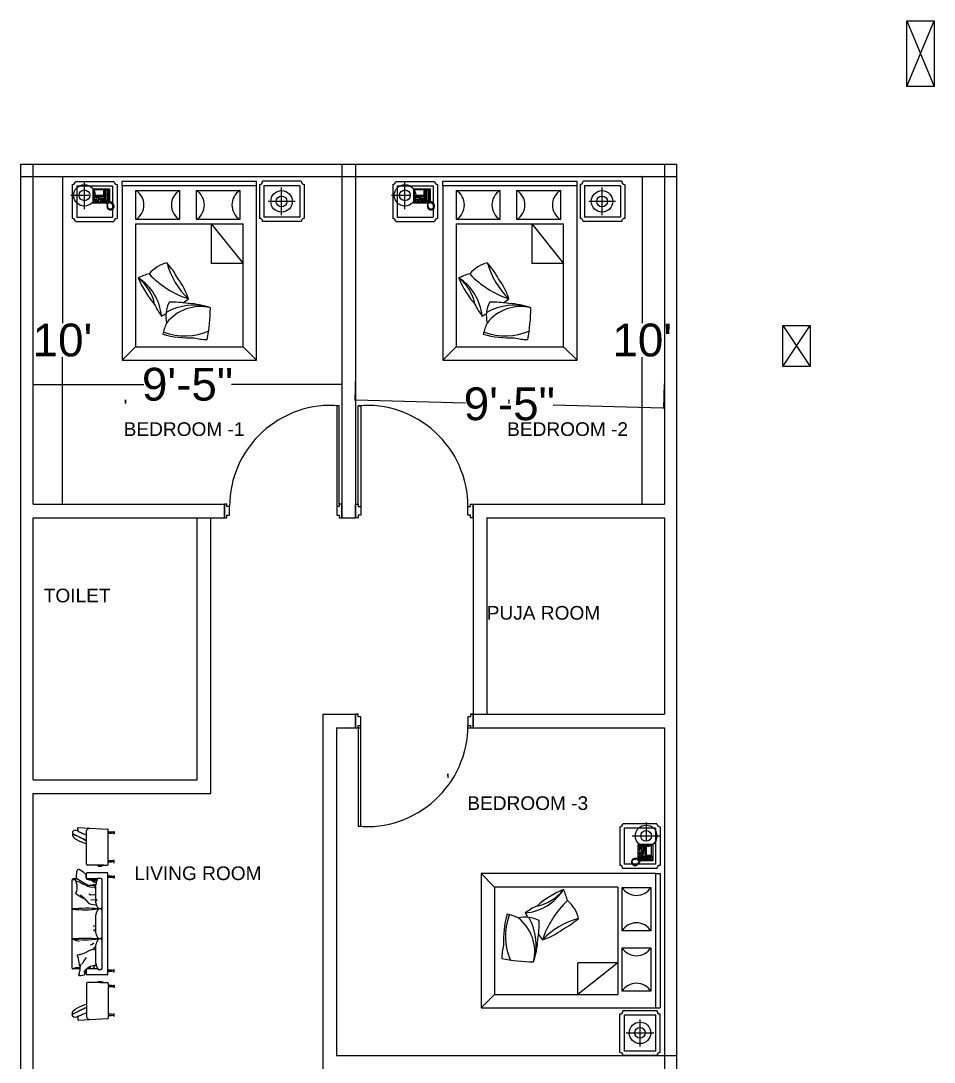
# Model space of a CAD drawing. Header units: inches. Extents: x -1 to 3117, y -477 to 446.
# Drawn here: x -0.6 to 333.7, y -21.1 to 360.3 of the extents above; entities that cross this region are included whole.
import ezdxf

# ---------------------------------------------------------------- set-up
doc = ezdxf.new("R2010")
doc.units = ezdxf.units.IN
doc.header["$MEASUREMENT"] = 0
doc.styles.get("Standard").update_dxf_attribs({"font": 'arial.ttf'})
doc.dimstyles.get("Standard").update_dxf_attribs({"dimtxt": 12, "dimasz": 0.18, "dimexe": 0.18, "dimexo": 0.0625, "dimgap": 0.09, "dimtad": 0, "dimtih": 1, "dimtoh": 1, "dimdec": 0, "dimzin": 0, "dimdsep": 46, "dimlunit": 3, "dimtxsty": 'Standard', "dimcen": 0.09, "dimadec": 0, "dimazin": 0, "dimtfac": 1, "dimtdec": 0, "dimtofl": 0, "dimtmove": 0, "dimatfit": 3, "dimfxl": 1, "dimtolj": 1, "dimtzin": 0, "dimarcsym": 0})

# ---------------------------------------------------------------- blocks, each defined once
blk = doc.blocks.new('A$C50B66110')
for p, q in [((0.05, 1.998), (0.48, 1.998)), ((0.151, 1.687), (0.151, 1.997)), ((0.572, 1.949), (0.572, 2)), ((0.572, 2), (2.072, 2)), ((2.072, 1.949), (2.072, 2)), ((2.57, 1.999), (2.14, 1.999)), ((0.015, 1.963), (0.015, 1.583)), ((0.065, 1.948), (0.065, 1.598)), ((0.065, 1.948), (0.465, 1.948)), ((0.465, 1.948), (0.465, 1.598)), ((0.515, 1.963), (0.515, 1.583)), ((2.072, 1.949), (0.572, 1.949)), ((0.572, 1.949), (0.572, 0)), ((2.072, 0), (2.072, 1.949)), ((2.105, 1.964), (2.105, 1.584)), ((2.155, 1.949), (2.155, 1.599)), ((2.555, 1.949), (2.155, 1.949)), ((2.351, 1.62), (2.351, 1.93)), ((2.555, 1.949), (2.555, 1.599)), ((2.605, 1.964), (2.605, 1.584)), ((0, 1.842), (0.2, 1.842)), ((2.502, 1.774), (2.202, 1.774)), ((0.05, 1.548), (0.48, 1.548)), ((0.065, 1.598), (0.465, 1.598)), ((2.57, 1.549), (2.14, 1.549)), ((2.555, 1.599), (2.155, 1.599)), ((0.572, 0), (2.072, 0))]:
    blk.add_line(p, q)
at = {"linetype": 'ByBlock'}
for p, q in [((0.248, 1.916), (0.246, 1.914)), ((0.246, 1.914), (0.246, 1.756)), ((0.248, 1.916), (0.429, 1.916)), ((0.253, 1.904), (0.253, 1.843)), ((0.367, 1.904), (0.253, 1.904)), ((0.367, 1.843), (0.367, 1.904)), ((0.377, 1.907), (0.382, 1.913)), ((0.377, 1.769), (0.377, 1.907)), ((0.382, 1.909), (0.381, 1.905)), ((0.381, 1.905), (0.381, 1.874)), ((0.381, 1.905), (0.391, 1.895)), ((0.381, 1.874), (0.383, 1.868)), ((0.382, 1.913), (0.416, 1.913)), ((0.386, 1.912), (0.382, 1.909)), ((0.383, 1.868), (0.386, 1.863)), ((0.392, 1.897), (0.386, 1.912)), ((0.386, 1.912), (0.414, 1.912)), ((0.386, 1.863), (0.388, 1.854)), ((0.391, 1.895), (0.392, 1.897)), ((0.391, 1.843), (0.391, 1.895)), ((0.408, 1.897), (0.392, 1.897)), ((0.408, 1.897), (0.414, 1.912)), ((0.409, 1.895), (0.408, 1.897)), ((0.42, 1.905), (0.409, 1.895)), ((0.409, 1.843), (0.409, 1.895)), ((0.414, 1.863), (0.413, 1.854)), ((0.414, 1.912), (0.418, 1.909)), ((0.417, 1.868), (0.414, 1.863)), ((0.416, 1.913), (0.422, 1.907)), ((0.42, 1.874), (0.417, 1.868)), ((0.418, 1.909), (0.42, 1.905)), ((0.42, 1.905), (0.42, 1.874)), ((0.422, 1.907), (0.422, 1.77)), ((0.429, 1.916), (0.431, 1.914)), ((0.431, 1.914), (0.431, 1.756)), ((0.246, 1.756), (0.248, 1.754)), ((0.4, 1.754), (0.248, 1.754)), ((0.253, 1.843), (0.367, 1.843)), ((0.32, 1.817), (0.253, 1.817)), ((0.253, 1.817), (0.253, 1.796)), ((0.253, 1.796), (0.32, 1.796)), ((0.265, 1.79), (0.254, 1.79)), ((0.254, 1.79), (0.254, 1.786)), ((0.254, 1.786), (0.265, 1.786)), ((0.254, 1.766), (0.254, 1.773)), ((0.254, 1.773), (0.265, 1.773)), ((0.265, 1.766), (0.254, 1.766)), ((0.257, 1.841), (0.257, 1.829)), ((0.367, 1.841), (0.257, 1.841)), ((0.257, 1.829), (0.367, 1.829)), ((0.268, 1.814), (0.264, 1.814)), ((0.264, 1.814), (0.264, 1.811)), ((0.264, 1.811), (0.268, 1.811)), ((0.264, 1.802), (0.264, 1.798)), ((0.268, 1.802), (0.264, 1.802)), ((0.264, 1.798), (0.268, 1.798)), ((0.265, 1.786), (0.265, 1.79)), ((0.265, 1.773), (0.265, 1.766)), ((0.266, 1.841), (0.266, 1.829)), ((0.268, 1.811), (0.268, 1.814)), ((0.268, 1.798), (0.268, 1.802)), ((0.281, 1.79), (0.27, 1.79)), ((0.27, 1.79), (0.27, 1.786)), ((0.27, 1.786), (0.281, 1.786)), ((0.27, 1.766), (0.27, 1.773)), ((0.27, 1.773), (0.281, 1.773)), ((0.281, 1.766), (0.27, 1.766)), ((0.276, 1.841), (0.276, 1.829)), ((0.281, 1.786), (0.281, 1.79)), ((0.281, 1.773), (0.281, 1.766)), ((0.285, 1.841), (0.285, 1.829)), ((0.285, 1.814), (0.285, 1.811)), ((0.288, 1.814), (0.285, 1.814)), ((0.285, 1.811), (0.288, 1.811)), ((0.285, 1.802), (0.285, 1.798)), ((0.288, 1.802), (0.285, 1.802)), ((0.285, 1.798), (0.288, 1.798)), ((0.297, 1.79), (0.286, 1.79)), ((0.286, 1.79), (0.286, 1.786)), ((0.286, 1.786), (0.297, 1.786)), ((0.286, 1.766), (0.286, 1.773)), ((0.286, 1.773), (0.297, 1.773)), ((0.297, 1.766), (0.286, 1.766)), ((0.288, 1.811), (0.288, 1.814)), ((0.288, 1.798), (0.288, 1.802)), ((0.294, 1.841), (0.294, 1.829)), ((0.297, 1.786), (0.297, 1.79)), ((0.297, 1.773), (0.297, 1.766)), ((0.302, 1.79), (0.302, 1.786)), ((0.313, 1.79), (0.302, 1.79)), ((0.302, 1.786), (0.313, 1.786)), ((0.302, 1.773), (0.313, 1.773)), ((0.302, 1.766), (0.302, 1.773)), ((0.313, 1.766), (0.302, 1.766)), ((0.303, 1.841), (0.303, 1.829)), ((0.305, 1.814), (0.305, 1.811)), ((0.309, 1.814), (0.305, 1.814)), ((0.305, 1.811), (0.309, 1.811)), ((0.305, 1.802), (0.305, 1.798)), ((0.309, 1.802), (0.305, 1.802)), ((0.305, 1.798), (0.309, 1.798)), ((0.309, 1.811), (0.309, 1.814)), ((0.309, 1.798), (0.309, 1.802)), ((0.312, 1.841), (0.312, 1.829)), ((0.313, 1.786), (0.313, 1.79)), ((0.313, 1.773), (0.313, 1.766)), ((0.32, 1.796), (0.32, 1.817)), ((0.33, 1.811), (0.34, 1.811)), ((0.33, 1.804), (0.33, 1.811)), ((0.34, 1.804), (0.33, 1.804)), ((0.33, 1.798), (0.34, 1.798)), ((0.33, 1.792), (0.33, 1.798)), ((0.34, 1.792), (0.33, 1.792)), ((0.33, 1.778), (0.33, 1.785)), ((0.33, 1.785), (0.34, 1.785)), ((0.34, 1.778), (0.33, 1.778)), ((0.33, 1.772), (0.34, 1.772)), ((0.33, 1.765), (0.33, 1.772)), ((0.34, 1.765), (0.33, 1.765)), ((0.34, 1.811), (0.34, 1.804)), ((0.34, 1.798), (0.34, 1.792)), ((0.34, 1.785), (0.34, 1.778)), ((0.34, 1.772), (0.34, 1.765)), ((0.344, 1.804), (0.344, 1.811)), ((0.344, 1.811), (0.353, 1.811)), ((0.353, 1.804), (0.344, 1.804)), ((0.344, 1.798), (0.353, 1.798)), ((0.344, 1.792), (0.344, 1.798)), ((0.353, 1.792), (0.344, 1.792)), ((0.344, 1.778), (0.344, 1.785)), ((0.344, 1.785), (0.353, 1.785)), ((0.353, 1.778), (0.344, 1.778)), ((0.344, 1.772), (0.353, 1.772)), ((0.344, 1.765), (0.344, 1.772)), ((0.353, 1.765), (0.344, 1.765)), ((0.353, 1.811), (0.353, 1.804)), ((0.353, 1.798), (0.353, 1.792)), ((0.353, 1.785), (0.353, 1.778)), ((0.353, 1.772), (0.353, 1.765)), ((0.358, 1.811), (0.367, 1.811)), ((0.358, 1.804), (0.358, 1.811)), ((0.367, 1.804), (0.358, 1.804)), ((0.358, 1.798), (0.367, 1.798)), ((0.358, 1.792), (0.358, 1.798)), ((0.367, 1.792), (0.358, 1.792)), ((0.358, 1.779), (0.358, 1.786)), ((0.358, 1.786), (0.367, 1.786)), ((0.367, 1.779), (0.358, 1.779)), ((0.358, 1.765), (0.358, 1.772)), ((0.358, 1.772), (0.367, 1.772)), ((0.367, 1.765), (0.358, 1.765)), ((0.367, 1.829), (0.367, 1.841)), ((0.367, 1.811), (0.367, 1.804)), ((0.367, 1.798), (0.367, 1.792)), ((0.367, 1.786), (0.367, 1.779)), ((0.367, 1.772), (0.367, 1.765)), ((0.383, 1.763), (0.377, 1.769)), ((0.381, 1.802), (0.383, 1.808)), ((0.381, 1.771), (0.381, 1.802)), ((0.381, 1.771), (0.391, 1.781)), ((0.382, 1.766), (0.381, 1.771)), ((0.386, 1.764), (0.382, 1.766)), ((0.383, 1.808), (0.386, 1.813)), ((0.399, 1.763), (0.383, 1.763)), ((0.386, 1.813), (0.388, 1.821)), ((0.392, 1.779), (0.386, 1.764)), ((0.386, 1.764), (0.399, 1.764)), ((0.388, 1.854), (0.388, 1.843)), ((0.388, 1.821), (0.388, 1.843)), ((0.391, 1.843), (0.391, 1.781)), ((0.391, 1.781), (0.392, 1.779)), ((0.408, 1.779), (0.392, 1.779)), ((0.402, 1.768), (0.399, 1.768)), ((0.399, 1.768), (0.399, 1.758)), ((0.399, 1.758), (0.402, 1.746)), ((0.403, 1.758), (0.402, 1.768)), ((0.402, 1.746), (0.405, 1.735)), ((0.403, 1.764), (0.414, 1.764)), ((0.416, 1.763), (0.403, 1.763)), ((0.405, 1.751), (0.403, 1.758)), ((0.429, 1.754), (0.404, 1.754)), ((0.407, 1.74), (0.405, 1.751)), ((0.409, 1.781), (0.408, 1.779)), ((0.408, 1.779), (0.414, 1.764)), ((0.409, 1.843), (0.409, 1.781)), ((0.42, 1.771), (0.409, 1.781)), ((0.413, 1.854), (0.413, 1.843)), ((0.413, 1.821), (0.413, 1.843)), ((0.414, 1.813), (0.413, 1.821)), ((0.417, 1.808), (0.414, 1.813)), ((0.414, 1.764), (0.418, 1.766)), ((0.422, 1.77), (0.416, 1.763)), ((0.42, 1.802), (0.417, 1.808)), ((0.418, 1.766), (0.42, 1.771)), ((0.42, 1.771), (0.42, 1.802)), ((0.431, 1.756), (0.429, 1.754)), ((0.438, 1.774), (0.431, 1.777)), ((0.431, 1.772), (0.436, 1.771)), ((0.436, 1.771), (0.441, 1.767)), ((0.441, 1.771), (0.438, 1.774)), ((0.443, 1.769), (0.441, 1.771)), ((0.441, 1.767), (0.442, 1.766)), ((0.444, 1.766), (0.442, 1.763)), ((0.442, 1.766), (0.444, 1.766)), ((0.442, 1.763), (0.451, 1.755)), ((0.448, 1.77), (0.443, 1.769)), ((0.45, 1.768), (0.448, 1.77)), ((0.448, 1.765), (0.45, 1.768)), ((0.451, 1.767), (0.448, 1.765)), ((0.454, 1.764), (0.451, 1.767)), ((0.451, 1.755), (0.466, 1.742)), ((0.452, 1.757), (0.454, 1.764)), ((0.458, 1.761), (0.452, 1.757)), ((0.463, 1.755), (0.458, 1.761)), ((0.462, 1.748), (0.463, 1.755)), ((0.467, 1.751), (0.462, 1.748)), ((0.471, 1.747), (0.467, 1.751)), ((0.47, 1.742), (0.471, 1.747)), ((0.403, 1.725), (0.402, 1.72)), ((0.402, 1.72), (0.409, 1.719)), ((0.409, 1.719), (0.402, 1.715)), ((0.402, 1.715), (0.403, 1.708)), ((0.405, 1.728), (0.403, 1.725)), ((0.403, 1.708), (0.41, 1.708)), ((0.405, 1.735), (0.404, 1.729)), ((0.404, 1.729), (0.405, 1.728)), ((0.41, 1.708), (0.404, 1.703)), ((0.404, 1.703), (0.407, 1.697)), ((0.408, 1.735), (0.407, 1.74)), ((0.407, 1.697), (0.414, 1.699)), ((0.408, 1.729), (0.408, 1.735)), ((0.412, 1.726), (0.408, 1.729)), ((0.414, 1.699), (0.41, 1.692)), ((0.41, 1.692), (0.414, 1.688)), ((0.411, 1.72), (0.412, 1.726)), ((0.412, 1.706), (0.411, 1.72)), ((0.421, 1.695), (0.412, 1.706)), ((0.414, 1.688), (0.419, 1.692)), ((0.419, 1.692), (0.418, 1.686)), ((0.418, 1.686), (0.423, 1.683)), ((0.433, 1.688), (0.421, 1.695)), ((0.423, 1.683), (0.428, 1.688)), ((0.428, 1.688), (0.428, 1.68)), ((0.428, 1.68), (0.432, 1.679)), ((0.432, 1.679), (0.435, 1.685)), ((0.447, 1.687), (0.433, 1.688)), ((0.435, 1.685), (0.438, 1.679)), ((0.438, 1.679), (0.442, 1.678)), ((0.442, 1.678), (0.444, 1.685)), ((0.444, 1.685), (0.446, 1.677)), ((0.446, 1.677), (0.451, 1.679)), ((0.461, 1.693), (0.447, 1.687)), ((0.451, 1.685), (0.456, 1.68)), ((0.451, 1.679), (0.451, 1.685)), ((0.456, 1.68), (0.46, 1.682)), ((0.459, 1.689), (0.464, 1.683)), ((0.46, 1.682), (0.459, 1.689)), ((0.471, 1.703), (0.461, 1.693)), ((0.464, 1.683), (0.468, 1.686)), ((0.465, 1.693), (0.472, 1.69)), ((0.468, 1.686), (0.465, 1.693)), ((0.466, 1.742), (0.474, 1.72)), ((0.477, 1.742), (0.47, 1.742)), ((0.474, 1.72), (0.471, 1.703)), ((0.475, 1.693), (0.471, 1.699)), ((0.471, 1.699), (0.478, 1.697)), ((0.472, 1.733), (0.479, 1.736)), ((0.479, 1.733), (0.472, 1.733)), ((0.472, 1.69), (0.475, 1.693)), ((0.474, 1.708), (0.481, 1.707)), ((0.48, 1.701), (0.474, 1.708)), ((0.476, 1.723), (0.481, 1.728)), ((0.482, 1.723), (0.476, 1.723)), ((0.476, 1.715), (0.484, 1.718)), ((0.482, 1.712), (0.476, 1.715)), ((0.479, 1.736), (0.477, 1.742)), ((0.478, 1.697), (0.48, 1.701)), ((0.481, 1.728), (0.479, 1.733)), ((0.481, 1.707), (0.482, 1.712)), ((0.484, 1.718), (0.482, 1.723)), ((0.722, 1.525), (1.922, 1.525)), ((0.722, 1.525), (0.722, 0.15)), ((1.922, 0.15), (1.922, 1.525)), ((0.722, 0.15), (1.922, 0.15))]:
    blk.add_line(p, q, dxfattribs=at)
at = {"linetype": 'Continuous'}
for p, q in [((0.726, 1.573), (0.726, 1.895)), ((0.726, 1.895), (1.211, 1.895)), ((1.211, 1.895), (1.211, 1.573)), ((1.401, 1.573), (1.401, 1.895)), ((1.401, 1.895), (1.886, 1.895)), ((1.886, 1.895), (1.886, 1.573)), ((1.211, 1.573), (0.726, 1.573)), ((1.886, 1.573), (1.401, 1.573)), ((1.567, 1.525), (1.567, 1.08)), ((1.567, 1.525), (1.922, 1.08)), ((1.922, 1.08), (1.567, 1.08)), ((0.572, 0), (0.722, 0.15)), ((2.072, 0), (1.922, 0.15))]:
    blk.add_line(p, q, dxfattribs=at)
for centre, radius in [((0.151, 1.842), 0.12), ((0.151, 1.842), 0.06), ((2.351, 1.774), 0.12), ((2.351, 1.774), 0.06)]:
    blk.add_circle(centre, radius)
for centre, radius, start, end in [((0.015, 1.998), 0.035, 270, 0), ((0.515, 1.998), 0.035, 180, 270), ((2.105, 1.999), 0.035, 270, 0), ((2.605, 1.999), 0.035, 180, 270), ((0.015, 1.548), 0.035, 0, 90), ((0.515, 1.548), 0.035, 90, 180), ((2.105, 1.549), 0.035, 0, 90), ((2.605, 1.549), 0.035, 90, 180), ((1.15, 0.737), 0.358, 102.4782, 140.4625), ((0.328, 0.437), 0.988, 28.4971, 41.0566), ((1.912, 1.316), 0.87, 195.336, 226.4193), ((1, 0.431), 0.548, 103.2034, 117.0362), ((1.656, 1.709), 1.08, 223.6306, 251.4288), ((0.448, 0.441), 0.566, 5.3391, 57.6895), ((1.823, 1.375), 1.165, 203.0642, 220.3209), ((0.455, 0.531), 0.488, 10.6986, 52.6864), ((0.565, 0.438), 0.787, 18.3527, 36.6851), ((1.598, 0.935), 0.734, 205.259, 216.9351), ((1.417, 0.49), 0.358, 154.0418, 192.0262), ((1.367, 0.007), 0.608, 71.81, 120.1351), ((1.443, 0.122), 0.477, 76.1849, 142.0017), ((1.14, -0.34), 0.988, 80.0607, 92.6202), ((-0.018, 2.435), 2.198, 305.2966, 307.2418), ((1.287, -0.154), 0.787, 69.9163, 88.2487), ((-0.64, 0.631), 2.198, 349.4884, 358.8054), ((-0.018, 2.435), 2.198, 297.9248, 299.3793), ((1.563, 0.182), 0.548, 154.767, 168.5998), ((1.334, 1.414), 1.165, 254.6278, 271.8845), ((1.268, 0.961), 0.689, 250.2936, 293.6414), ((1.54, 0.964), 0.734, 256.8226, 268.4988)]:
    blk.add_arc(centre, radius, start, end)
for centre, start, end in [((0.624, 1.734), 302.1202, 57.8798), ((1.313, 1.734), 122.1202, 237.8798), ((1.299, 1.734), 302.1202, 57.8798), ((1.988, 1.734), 122.1202, 237.8798)]:
    blk.add_arc(centre, 0.191, start, end, dxfattribs=at)
blk = doc.blocks.new('A$C14083FE6')
for p, q in [((60, 831), (83, 862)), ((83, 862), (158, 863)), ((119, 864), (119, 865)), ((119, 865), (120, 865)), ((119, 863), (119, 864)), ((120, 863), (120, 865)), ((120, 865), (120, 865)), ((120, 865), (121, 864)), ((120, 863), (134, 843)), ((120, 863), (176, 754)), ((121, 864), (122, 863)), ((158, 863), (192, 848)), ((1074, 865), (2894, 865)), ((1677, 868), (1650, 808)), ((3810, 863), (3776, 848)), ((3848, 863), (3792, 754)), ((3885, 862), (3810, 863)), ((3848, 863), (3834, 843)), ((3847, 864), (3846, 863)), ((3848, 865), (3847, 864)), ((3848, 865), (3848, 865)), ((3849, 865), (3848, 865)), ((3848, 863), (3848, 865)), ((3849, 864), (3849, 865)), ((3849, 863), (3849, 864)), ((3908, 831), (3885, 862)), ((0, 743), (30, 139)), ((48, 753), (10, 753)), ((48, 753), (75, 737)), ((56, 800), (60, 831)), ((75, 753), (56, 800)), ((75, 753), (110, 675)), ((75, 737), (85, 728)), ((85, 728), (102, 691)), ((110, 675), (122, 657)), ((116, 666), (130, 628)), ((134, 843), (145, 818)), ((145, 818), (173, 765)), ((173, 765), (196, 720)), ((176, 754), (246, 610)), ((192, 848), (229, 805)), ((196, 720), (232, 642)), ((229, 805), (277, 714)), ((277, 714), (316, 620)), ((913, 683), (915, 718)), ((930, 628), (913, 683)), ((915, 718), (932, 732)), ((932, 732), (974, 714)), ((974, 714), (1035, 703)), ((1035, 703), (1090, 701)), ((1054, 703), (1054, 845)), ((1062, 849), (1083, 795)), ((1083, 795), (1091, 713)), ((1090, 701), (1106, 709)), ((1106, 709), (1267, 738)), ((1108, 697), (1161, 684)), ((1223, 629), (1152, 659)), ((1267, 738), (1322, 760)), ((1322, 760), (1348, 756)), ((1348, 756), (1356, 732)), ((1356, 732), (1356, 705)), ((1356, 705), (1383, 622)), ((1650, 808), (1626, 723)), ((2506, 612), (2532, 646)), ((2518, 658), (2515, 629)), ((2590, 765), (2518, 658)), ((2532, 646), (2579, 698)), ((2619, 799), (2590, 765)), ((2651, 776), (2619, 799)), ((2717, 773), (2651, 776)), ((2786, 773), (2717, 773)), ((2876, 799), (2786, 773)), ((2813, 654), (2796, 615)), ((2834, 698), (2813, 654)), ((2854, 721), (2834, 698)), ((2919, 773), (2835, 632)), ((2858, 751), (2854, 721)), ((2873, 787), (2858, 751)), ((2908, 799), (2876, 799)), ((2900, 857), (2890, 799)), ((2925, 770), (2908, 799)), ((2914, 788), (2914, 845)), ((2983, 785), (2919, 785)), ((3014, 779), (2983, 785)), ((3058, 782), (3014, 779)), ((3040, 629), (3090, 701)), ((3090, 767), (3058, 782)), ((3107, 739), (3090, 767)), ((3090, 701), (3110, 727)), ((3110, 727), (3107, 739)), ((3691, 714), (3652, 620)), ((3739, 805), (3691, 714)), ((3792, 754), (3722, 610)), ((3772, 720), (3736, 642)), ((3776, 848), (3739, 805)), ((3796, 765), (3772, 720)), ((3823, 818), (3796, 765)), ((3834, 843), (3823, 818)), ((3852, 666), (3838, 628)), ((3858, 675), (3847, 657)), ((3893, 753), (3858, 675)), ((3884, 728), (3866, 691)), ((3893, 737), (3884, 728)), ((3893, 753), (3913, 800)), ((3920, 753), (3893, 737)), ((3913, 800), (3908, 831)), ((3920, 753), (3958, 753)), ((3968, 743), (3939, 139)), ((673, 571), (60, 571)), ((130, 628), (151, 571)), ((232, 642), (255, 600)), ((246, 610), (259, 573)), ((255, 600), (269, 572)), ((316, 620), (331, 571)), ((753, 571), (673, 571)), ((773, 214), (773, 551)), ((994, 574), (930, 628)), ((934, 142), (934, 564)), ((944, 574), (1044, 574)), ((989, 606), (970, 622)), ((1007, 610), (989, 630)), ((1011, 600), (989, 606)), ((1033, 598), (1007, 610)), ((1033, 592), (1011, 600)), ((1052, 575), (1033, 598)), ((1054, 337), (1054, 564)), ((1054, 408), (1054, 523)), ((1056, 496), (1072, 436)), ((1058, 565), (1072, 531)), ((1072, 531), (1074, 508)), ((1072, 436), (1090, 413)), ((1074, 560), (1108, 506)), ((1102, 514), (1081, 499)), ((1108, 506), (1125, 434)), ((1125, 434), (1129, 409)), ((1288, 579), (1223, 629)), ((1383, 622), (1409, 567)), ((1409, 567), (1441, 504)), ((1441, 504), (1482, 380)), ((1556, 459), (1547, 495)), ((1583, 420), (1556, 459)), ((2388, 473), (2378, 386)), ((2405, 525), (2388, 473)), ((2457, 571), (2405, 525)), ((2492, 597), (2457, 571)), ((2482, 394), (2475, 485)), ((2515, 629), (2492, 597)), ((2576, 489), (2600, 528)), ((2585, 406), (2576, 489)), ((2745, 504), (2740, 413)), ((2763, 545), (2745, 504)), ((2780, 580), (2763, 545)), ((2784, 528), (2773, 409)), ((2796, 615), (2780, 580)), ((2789, 554), (2781, 491)), ((2781, 491), (2807, 382)), ((2835, 632), (2789, 554)), ((2850, 436), (2846, 382)), ((2882, 470), (2850, 436)), ((2906, 480), (2862, 399)), ((2908, 489), (2863, 408)), ((2910, 476), (2865, 395)), ((2910, 518), (2871, 437)), ((2914, 479), (2873, 398)), ((2916, 468), (2874, 391)), ((2893, 511), (2882, 470)), ((2914, 444), (2883, 386)), ((2908, 454), (2885, 394)), ((2912, 437), (2892, 382)), ((2908, 571), (2893, 511)), ((2914, 346), (2914, 564)), ((2924, 574), (3024, 574)), ((2925, 577), (2994, 583)), ((2994, 583), (3040, 629)), ((3034, 142), (3034, 564)), ((3195, 214), (3195, 551)), ((3215, 571), (3295, 571)), ((3295, 571), (3908, 571)), ((3652, 620), (3637, 571)), ((3713, 600), (3700, 572)), ((3722, 610), (3709, 573)), ((3736, 642), (3713, 600)), ((3838, 628), (3818, 571)), ((783, 333), (773, 333)), ((773, 289), (773, 139)), ((783, 249), (773, 249)), ((793, 323), (793, 259)), ((1046, 336), (1046, 272)), ((1054, 262), (1054, 264)), ((1064, 252), (2904, 252)), ((1090, 413), (1151, 383)), ((1176, 380), (1552, 380)), ((1466, 381), (1445, 426)), ((1519, 378), (1489, 426)), ((1674, 282), (1674, 326)), ((1796, 380), (2172, 380)), ((1829, 378), (1859, 426)), ((1923, 381), (1944, 426)), ((2294, 282), (2297, 327)), ((2378, 386), (2372, 369)), ((2416, 380), (2792, 380)), ((2448, 380), (2452, 390)), ((2452, 390), (2480, 355)), ((2484, 375), (2482, 394)), ((2486, 365), (2484, 375)), ((2583, 371), (2585, 406)), ((2719, 392), (2712, 380)), ((2740, 413), (2719, 392)), ((2773, 409), (2755, 380)), ((2861, 398), (2848, 382)), ((2914, 419), (2893, 380)), ((2908, 404), (2896, 382)), ((2914, 400), (2900, 375)), ((2914, 387), (2906, 371)), ((2914, 262), (2914, 267)), ((2924, 340), (2924, 278)), ((3175, 323), (3175, 259)), ((3185, 333), (3195, 333)), ((3185, 249), (3195, 249)), ((3195, 289), (3195, 139)), ((763, 129), (40, 129)), ((131, 8), (80, 8)), ((80, 8), (80, 0)), ((80, 0), (131, 0)), ((90, 56), (90, 129)), ((95, 14), (90, 56)), ((115, 14), (120, 56)), ((120, 56), (120, 129)), ((131, 0), (131, 8)), ((672, 0), (672, 8)), ((672, 8), (723, 8)), ((723, 0), (672, 0)), ((683, 56), (683, 129)), ((688, 14), (683, 56)), ((708, 14), (713, 56)), ((713, 56), (713, 129)), ((723, 8), (723, 0)), ((944, 132), (3024, 132)), ((1042, 8), (991, 8)), ((991, 8), (991, 0)), ((1001, 56), (1001, 129)), ((1006, 14), (1001, 56)), ((1026, 14), (1031, 56)), ((1031, 56), (1031, 129)), ((1042, 0), (1042, 8)), ((2926, 0), (2926, 8)), ((2926, 8), (2977, 8)), ((2937, 56), (2937, 129)), ((2942, 14), (2937, 56)), ((2962, 14), (2967, 56)), ((2967, 56), (2967, 129)), ((2977, 8), (2977, 0)), ((3205, 129), (3929, 129)), ((3245, 8), (3245, 0)), ((3297, 8), (3245, 8)), ((3245, 0), (3297, 0)), ((3256, 56), (3256, 129)), ((3261, 14), (3256, 56)), ((3281, 14), (3286, 56)), ((3286, 56), (3286, 129)), ((3297, 0), (3297, 8)), ((3838, 8), (3889, 8)), ((3838, 0), (3838, 8)), ((3889, 0), (3838, 0)), ((3848, 56), (3848, 129)), ((3853, 14), (3848, 56)), ((3873, 14), (3878, 56)), ((3878, 56), (3878, 129)), ((3889, 8), (3889, 0)), ((991, 0), (1042, 0)), ((2977, 0), (2926, 0))]:
    blk.add_line(p, q)
for centre, radius, start, end in [((1074, 845), 20, 90, 180), ((3636, 597), 1980, 172.2175, 187.7825), ((-1275, 597), 2961, 354.8049, 5.1951), ((4250, 605), 1976, 172.5307, 188.111), ((-650, 577), 2955, 355.1206, 5.5211), ((2894, 845), 20, 0, 90), ((10, 743), 10, 90, 180), ((3958, 743), 10, 0, 90), ((99, 498), 82.7, 117.693, 161.489), ((753, 551), 20, 0, 90), ((944, 564), 10, 90, 180), ((1044, 564), 10, 0, 90), ((2924, 564), 10, 90, 180), ((3024, 564), 10, 0, 90), ((3215, 551), 20, 90, 180), ((3870, 498), 82.7, 18.511, 62.307), ((783, 323), 10, 0, 90), ((783, 259), 10, 270, 0), ((1201, 96), 285, 95.1142, 122.8427), ((1087, 301), 50.1, 215.4757, 275.7474), ((1064, 262), 10, 180, 270), ((1506, 113), 271, 51.6758, 80.1347), ((1630, 298), 46.7, 276.9276, 339.3985), ((1842, 113), 271, 99.8653, 128.3242), ((1718, 298), 46.7, 200.6015, 263.0724), ((2126, 113), 271, 51.6758, 80.1347), ((2250, 298), 46.7, 276.9276, 339.3985), ((2462, 113), 271, 99.8653, 128.3242), ((2338, 298), 46.7, 200.6015, 263.0724), ((2776, 91), 290, 59.2739, 86.7834), ((2875, 311), 59.6, 271.3172, 326.4431), ((2904, 262), 10, 270, 0), ((3185, 323), 10, 90, 180), ((3185, 259), 10, 180, 270), ((40, 139), 10, 180, 270), ((105, -43), 57.4, 63.5599, 116.4401), ((697, -43), 57.4, 63.5599, 116.4401), ((763, 139), 10, 270, 0), ((944, 142), 10, 180, 270), ((1017, -43), 57.4, 63.5599, 116.4401), ((2951, -43), 57.4, 63.5599, 116.4401), ((3024, 142), 10, 270, 0), ((3205, 139), 10, 180, 270), ((3271, -43), 57.4, 63.5599, 116.4401), ((3863, -43), 57.4, 63.5599, 116.4401), ((3929, 139), 10, 270, 0)]:
    blk.add_arc(centre, radius, start, end)
blk = doc.blocks.new('*D4')
at = {"color": 0, "lineweight": -2, "transparency": 16777216}
for p, q in [((10.8, 303.32), (14.81, 303.32)), ((14.63, 303.14), (14.63, 249.54)), ((14.63, 183.5), (14.63, 237.1)), ((10.8, 183.32), (14.81, 183.32))]:
    blk.add_line(p, q, dxfattribs=at)
at = {"color": 0, "transparency": 16777216}
for points in [[(14.6, 303.14), (14.66, 303.14), (14.63, 303.32)], [(14.6, 183.5), (14.66, 183.5), (14.63, 183.32)]]:
    blk.add_solid(points, dxfattribs=at)
at = {"layer": 'Defpoints', "color": 0, "transparency": 16777216}
for p in [(10.74, 303.32), (10.74, 183.32), (14.63, 183.32)]:
    blk.add_point(p, dxfattribs=at)
at = {"color": 0, "transparency": 16777216, "insert": (14.63, 243.32), "char_height": 12, "attachment_point": 5}
blk.add_mtext("\\A1;10'", dxfattribs=at)
blk = doc.blocks.new('*D5')
at = {"color": 0, "lineweight": -2, "transparency": 16777216}
for p, q in [((3.91, 227.35), (3.91, 226.94)), ((4.09, 227.12), (44.37, 227.12)), ((116.73, 227.12), (76.45, 227.12)), ((116.91, 227.35), (116.91, 226.94))]:
    blk.add_line(p, q, dxfattribs=at)
at = {"color": 0, "transparency": 16777216}
for points in [[(4.09, 227.15), (4.09, 227.09), (3.91, 227.12)], [(116.73, 227.15), (116.73, 227.09), (116.91, 227.12)]]:
    blk.add_solid(points, dxfattribs=at)
at = {"layer": 'Defpoints', "color": 0, "transparency": 16777216}
for p in [(3.91, 227.42), (116.91, 227.42), (116.91, 227.12)]:
    blk.add_point(p, dxfattribs=at)
at = {"color": 0, "transparency": 16777216, "insert": (60.41, 227.12), "char_height": 12, "attachment_point": 5}
blk.add_mtext('\\A1;9\'-5"', dxfattribs=at)
blk = doc.blocks.new('*D6')
at = {"color": 0, "lineweight": -2, "transparency": 16777216}
for p, q in [((226.76, 303.32), (226.64, 303.32)), ((226.82, 303.14), (226.82, 249.54)), ((226.82, 183.5), (226.82, 237.1)), ((226.89, 183.32), (227, 183.32))]:
    blk.add_line(p, q, dxfattribs=at)
at = {"color": 0, "transparency": 16777216}
for points in [[(226.79, 303.14), (226.85, 303.14), (226.82, 303.32)], [(226.79, 183.5), (226.85, 183.5), (226.82, 183.32)]]:
    blk.add_solid(points, dxfattribs=at)
at = {"layer": 'Defpoints', "color": 0, "transparency": 16777216}
for p in [(226.82, 303.32), (226.82, 183.32), (226.82, 183.32)]:
    blk.add_point(p, dxfattribs=at)
at = {"color": 0, "transparency": 16777216, "insert": (226.82, 243.32), "char_height": 12, "attachment_point": 5}
blk.add_mtext("\\A1;10'", dxfattribs=at)
blk = doc.blocks.new('*D7')
at = {"color": 0, "lineweight": -2, "transparency": 16777216}
for p, q in [((121.9, 230.34), (121.66, 221.26)), ((234.9, 227.35), (234.66, 218.27)), ((121.85, 221.44), (162.13, 220.37)), ((234.49, 218.46), (194.21, 219.52))]:
    blk.add_line(p, q, dxfattribs=at)
at = {"color": 0, "transparency": 16777216}
for points in [[(121.85, 221.47), (121.85, 221.41), (121.67, 221.44)], [(234.49, 218.49), (234.49, 218.43), (234.67, 218.45)]]:
    blk.add_solid(points, dxfattribs=at)
at = {"layer": 'Defpoints', "color": 0, "transparency": 16777216}
for p in [(121.91, 230.4), (234.91, 227.42), (234.67, 218.45)]:
    blk.add_point(p, dxfattribs=at)
at = {"color": 0, "transparency": 16777216, "insert": (178.17, 219.95), "char_height": 12, "attachment_point": 5}
blk.add_mtext('\\A1;9\'-5"', dxfattribs=at)

msp = doc.modelspace()

# ---------------------------------------------------------------- linework, layer by layer
for p, q in [((323.66, 336.29), (323.66, 360.29)), ((323.66, 360.29), (333.66, 360.29)), ((323.66, 360.29), (333.66, 336.29)), ((323.66, 336.29), (333.66, 360.29)), ((333.66, 360.29), (333.66, 336.29)), ((333.66, 336.29), (323.66, 336.29)), ((278.28, 248.68), (288.28, 248.68)), ((278.28, 233.68), (278.28, 248.68)), ((278.28, 233.68), (288.28, 248.68)), ((278.28, 248.68), (288.28, 233.68)), ((288.28, 248.68), (288.28, 233.68)), ((288.28, 233.68), (278.28, 233.68)), ((116.91, 178.32), (121.91, 178.32)), ((109.91, 106.32), (122.85, 106.32)), ((114.91, 101.32), (123.79, 101.32))]:
    msp.add_line(p, q)
at = {"color": 5}
for p, q in [((-0.59, -292.18), (-0.59, 307.82)), ((-0.59, 307.82), (239.41, 307.82)), ((3.91, 183.32), (3.91, 307.82)), ((234.91, 307.82), (234.91, 183.32)), ((239.41, 307.82), (239.41, -292.18)), ((-0.59, 303.32), (239.41, 303.32)), ((3.91, 82.32), (3.91, 178.32)), ((234.91, 178.32), (234.91, 106.32)), ((234.91, 101.32), (234.91, -292.18)), ((3.91, -287.18), (3.91, 77.32))]:
    msp.add_line(p, q, dxfattribs=at)
at = {"color": 3}
for p, q in [((116.91, 307.82), (116.91, 178.32)), ((121.91, 307.82), (121.91, 178.32)), ((3.91, 183.32), (73.91, 183.32)), ((164.91, 183.32), (164.91, 106.32)), ((164.91, 183.32), (234.91, 183.32)), ((3.91, 178.32), (73.91, 178.32)), ((63.91, 82.32), (63.91, 178.32)), ((68.91, 77.32), (68.91, 178.32)), ((169.91, 178.32), (169.91, 106.32)), ((169.91, 178.32), (234.91, 178.32)), ((109.91, 106.32), (109.91, -23.68)), ((163.96, 106.32), (234.91, 106.32)), ((114.91, 101.32), (114.91, -18.68)), ((163.01, 101.32), (234.91, 101.32)), ((3.91, 82.32), (63.91, 82.32)), ((3.91, 77.32), (68.91, 77.32)), ((114.91, -18.68), (239.41, -18.68))]:
    msp.add_line(p, q, dxfattribs=at)
at = {"color": 32, "true_color": 0xcd6928}
for p, q in [((115.96, 219.32), (115.02, 219.32)), ((115.02, 219.32), (115.02, 182.38)), ((115.96, 183.32), (115.96, 219.32)), ((122.85, 183.32), (122.85, 219.32)), ((122.85, 219.32), (123.79, 219.32)), ((123.79, 219.32), (123.79, 182.38)), ((73.91, 178.32), (73.91, 183.32)), ((74.85, 183.32), (73.91, 183.32)), ((73.91, 183.32), (73.91, 178.61)), ((74.85, 182.38), (74.85, 183.32)), ((116.91, 183.32), (115.96, 183.32)), ((115.96, 183.32), (115.96, 182.38)), ((116.91, 183.32), (116.91, 178.32)), ((121.91, 183.32), (121.91, 178.32)), ((121.91, 183.32), (122.85, 183.32)), ((122.85, 183.32), (122.85, 182.38)), ((163.96, 182.38), (163.96, 183.32)), ((163.96, 183.32), (164.91, 183.32)), ((164.91, 178.32), (164.91, 183.32)), ((164.91, 183.32), (164.91, 178.61)), ((75.79, 182.38), (74.85, 182.38)), ((74.85, 178.32), (74.85, 179.26)), ((74.85, 179.26), (75.79, 179.26)), ((75.79, 179.26), (75.79, 182.38)), ((115.96, 182.38), (115.02, 182.38)), ((115.02, 182.38), (115.02, 179.26)), ((115.02, 179.26), (115.96, 179.26)), ((115.96, 179.26), (115.96, 178.32)), ((116.91, 178.32), (116.91, 183.03)), ((121.91, 178.32), (121.91, 183.03)), ((122.85, 182.38), (123.79, 182.38)), ((123.79, 179.26), (122.85, 179.26)), ((122.85, 179.26), (122.85, 178.32)), ((123.79, 182.38), (123.79, 179.26)), ((163.02, 179.26), (163.02, 182.38)), ((163.02, 182.38), (163.96, 182.38)), ((163.96, 179.26), (163.02, 179.26)), ((163.96, 178.32), (163.96, 179.26)), ((73.91, 178.32), (74.85, 178.32)), ((115.96, 178.32), (116.91, 178.32)), ((122.85, 178.32), (121.91, 178.32)), ((164.91, 178.32), (163.96, 178.32)), ((121.91, 101.32), (121.91, 106.32)), ((122.85, 106.32), (121.91, 106.32)), ((121.91, 106.32), (121.91, 101.61)), ((122.85, 105.38), (122.85, 106.32)), ((123.79, 105.38), (122.85, 105.38)), ((123.79, 102.26), (123.79, 105.38)), ((163.96, 105.38), (163.02, 105.38)), ((163.02, 105.38), (163.02, 102.26)), ((164.91, 106.32), (163.96, 106.32)), ((163.96, 106.32), (163.96, 105.38)), ((164.91, 106.32), (164.91, 101.32)), ((164.91, 101.32), (164.91, 106.03)), ((121.91, 101.32), (122.85, 101.32)), ((122.85, 101.32), (122.85, 102.26)), ((122.85, 102.26), (123.79, 102.26)), ((122.85, 101.32), (122.85, 65.32)), ((123.79, 65.32), (123.79, 102.26)), ((163.02, 102.26), (163.96, 102.26)), ((163.96, 102.26), (163.96, 101.32)), ((163.96, 101.32), (164.91, 101.32)), ((122.85, 65.32), (123.79, 65.32))]:
    msp.add_line(p, q, dxfattribs=at)
for centre, start, end in [((112.86, 182.38), 85.2026, 180), ((125.95, 182.38), 0, 94.7974), ((125.95, 102.26), 265.2026, 0)]:
    msp.add_arc(centre, 37.07, start, end, dxfattribs=at)

# ---------------------------------------------------------------- block references
at = {"xscale": 32.78956221158736, "yscale": 32.78956221158736, "zscale": 32.78956221158736}
for p in [(17.73, 235.99), (135.03, 235.99)]:
    msp.add_blockref('A$C50B66110', p, dxfattribs=at)
for name, p, xscale, yscale, zscale, rotation in [('A$C50B66110', (167.84, 66.74), 32.78956221158736, 32.78956221158736, 32.78956221158736, 270), ('A$C14083FE6', (33.61, -5.68), 0.0177644740269649, 0.0177644740269649, 0.0177644740269649, 90)]:
    msp.add_blockref(name, p, dxfattribs=dict(xscale=xscale, yscale=yscale, zscale=zscale, rotation=rotation))

# ---------------------------------------------------------------- texts
at = {"color": 240, "true_color": 0xed1f24, "char_height": 5, "attachment_point": 1}
for s, insert in [("\\P\\P\\P\\P\\P'\\PBEDROOM -1", (37.04, 263.27)), ("\\P\\P\\P\\P\\P'\\PBEDROOM -2", (177.38, 263.27)), ('\\P\\P\\P  TOILET ', (3.91, 177.33)), ("\\P\\P\\P\\P\\P'\\P    BEDROOM -3", (155.04, 126.29)), ('\\P\\P\\P  LIVING ROOM', (37.04, 75.61))]:
    msp.add_mtext_dynamic_manual_height_columns(s, width=350.703, gutter_width=1, heights=[0], dxfattribs=dict(at, insert=insert))
at = {"color": 242, "true_color": 0xcd2027, "insert": (169.91, 145.98), "char_height": 5, "attachment_point": 1}
msp.add_mtext_dynamic_manual_height_columns('PUJA ROOM', width=350.703, gutter_width=1, heights=[0], dxfattribs=at)

# ---------------------------------------------------------------- dimensions: what is measured, and where the dimension line sits
for p1, p2, distance, picture, middle in [((10.74, 303.32), (10.74, 183.32), 3.89, '*D4', (14.63, 243.32)), ((226.82, 303.32), (226.82, 183.32), 0, '*D6', (226.82, 243.32)), ((3.91, 227.42), (116.91, 227.42), -0.3, '*D5', (60.41, 227.12)), ((121.91, 230.4), (234.91, 227.42), -8.96, '*D7', (178.17, 219.95))]:
    dim = msp.add_aligned_dim(p1=p1, p2=p2, distance=distance, dimstyle='Standard')
    dim.commit()
    dim.dimension.update_dxf_attribs({"geometry": picture, "text_midpoint": middle})

doc.saveas('drawing.dxf')
